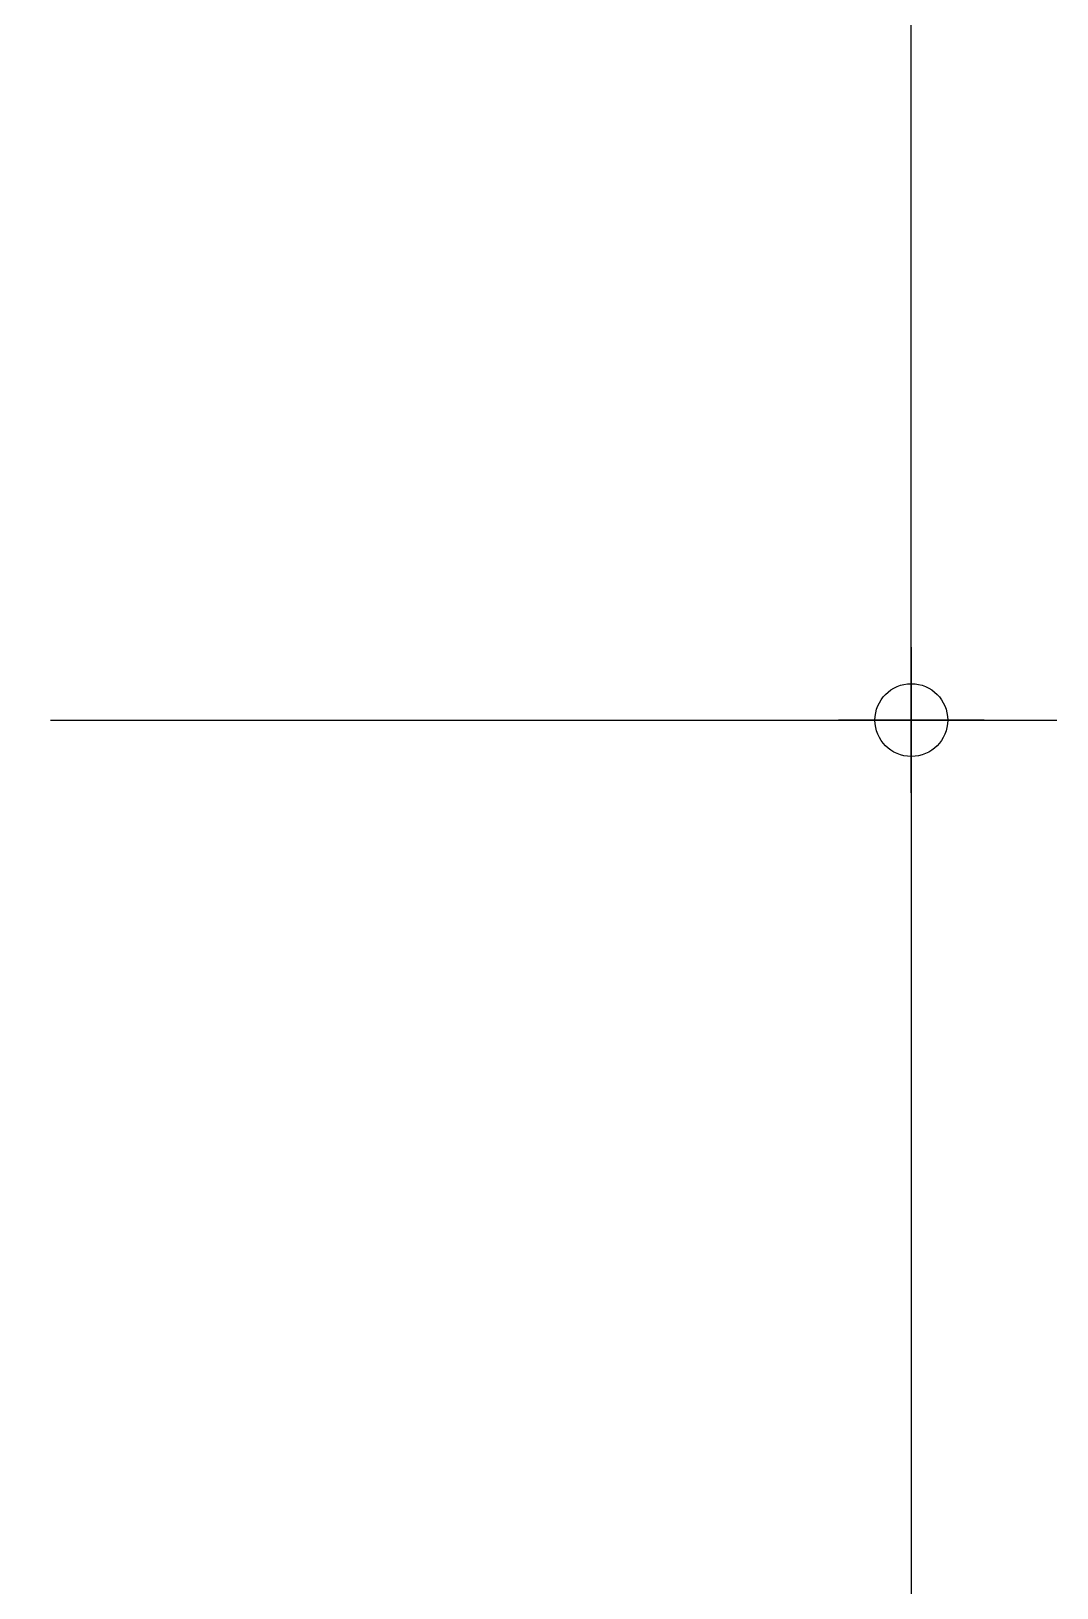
# Model space of a CAD drawing. Header units: inches. Extents: x 258415 to 640093, y 441672 to 945769.
# Drawn here: x 321120.4 to 321402.4, y 468518.9 to 468946.8 of the extents above; entities that cross this region are included whole.
import ezdxf

# ---------------------------------------------------------------- set-up
doc = ezdxf.new("R2010")
doc.units = ezdxf.units.IN
doc.header["$MEASUREMENT"] = 0
doc.layers.add('A-DIMESNION-1', color=7, linetype='Continuous')
doc.styles.get("Standard").update_dxf_attribs({"font": 'arial.ttf'})
doc.dimstyles.new('CQ Anno', dxfattribs={"dimscale": 40, "dimtxt": 2.2, "dimasz": 0.75, "dimexe": 1, "dimexo": 0.5, "dimgap": 0.5, "dimtad": 1, "dimrnd": 1, "dimdsep": 46, "dimtxsty": 'Standard', "dimblk": 'x-04-bw-gf-dim-50$0$DIM12', "dimcen": 0.0025, "dimdle": 0.5, "dimclrd": 8, "dimclre": 8, "dimclrt": 2, "dimazin": 2, "dimtfac": 1, "dimtix": 1, "dimtmove": 1, "dimatfit": 0, "dimfxl": 50, "dimtolj": 1, "dimtzin": 0, "dimlwd": -1, "dimarcsym": 1})

# ---------------------------------------------------------------- blocks, each defined once
blk = doc.blocks.new('x-04-bw-gf-dim-50$0$DIM12')
blk.add_line((0, -1), (0, 1))
at = {"color": 8}
blk.add_line((-1, 0), (1, 0), dxfattribs=at)
blk.add_circle((0, 0), 0.5)
blk = doc.blocks.new('*D311')
at = {"layer": 'A-DIMESNION-1', "color": 8, "lineweight": -2, "ltscale": 0.05, "transparency": 16777216}
for p, q in [((321078.22, 470337.81), (321402.35, 470337.81)), ((321125.73, 468757.44), (321402.35, 468757.44))]:
    blk.add_line(p, q, dxfattribs=at)
at = {"layer": 'A-DIMESNION-1', "color": 8, "ltscale": 0.05, "transparency": 16777216}
blk.add_line((321362.35, 468777.44), (321362.35, 470317.81), dxfattribs=at)
at = {"layer": 'Defpoints', "color": 0, "linetype": 'Continuous', "ltscale": 0.05, "transparency": 16777216}
for p in [(321058.22, 470337.81), (321362.35, 470337.81), (321105.73, 468757.44)]:
    blk.add_point(p, dxfattribs=at)
at = {"layer": 'A-DIMESNION-1', "color": 8, "linetype": 'Continuous', "ltscale": 0.05, "transparency": 16777216, "xscale": 20, "yscale": 20, "zscale": 20}
for p, rotation in [((321362.35, 470337.81), 90), ((321362.35, 468757.44), 270)]:
    blk.add_blockref('x-04-bw-gf-dim-50$0$DIM12', p, dxfattribs=dict(at, rotation=rotation))
at = {"layer": 'A-DIMESNION-1', "color": 2, "linetype": 'Continuous', "ltscale": 0.05, "transparency": 16777216, "insert": (321333.89, 469547.63), "char_height": 44, "attachment_point": 5, "rotation": 90}
blk.add_mtext('\\A1;1580', dxfattribs=at)
blk = doc.blocks.new('*D312')
at = {"layer": 'A-DIMESNION-1', "color": 8, "lineweight": -2, "ltscale": 0.05, "transparency": 16777216}
for p, q in [((321125.73, 468757.44), (321402.35, 468757.44)), ((320994.77, 467844.1), (321402.35, 467844.1))]:
    blk.add_line(p, q, dxfattribs=at)
at = {"layer": 'A-DIMESNION-1', "color": 8, "ltscale": 0.05, "transparency": 16777216}
blk.add_line((321362.35, 468737.44), (321362.35, 467864.1), dxfattribs=at)
at = {"layer": 'Defpoints', "color": 0, "linetype": 'Continuous', "ltscale": 0.05, "transparency": 16777216}
for p in [(321105.73, 468757.44), (320974.77, 467844.1, 0), (321362.35, 467844.1)]:
    blk.add_point(p, dxfattribs=at)
at = {"layer": 'A-DIMESNION-1', "color": 8, "linetype": 'Continuous', "ltscale": 0.05, "transparency": 16777216, "xscale": 20, "yscale": 20, "zscale": 20}
for p, rotation in [((321362.35, 468757.44), 90), ((321362.35, 467844.1), 270)]:
    blk.add_blockref('x-04-bw-gf-dim-50$0$DIM12', p, dxfattribs=dict(at, rotation=rotation))
at = {"layer": 'A-DIMESNION-1', "color": 2, "linetype": 'Continuous', "ltscale": 0.05, "transparency": 16777216, "insert": (321333.87, 468300.77), "char_height": 44, "attachment_point": 5, "rotation": 90}
blk.add_mtext('\\A1;913', dxfattribs=at)

msp = doc.modelspace()

# ---------------------------------------------------------------- dimensions: what is measured, and where the dimension line sits
at = {"layer": 'A-DIMESNION-1', "color": 64, "linetype": 'Continuous', "ltscale": 0.05}
for base, p1, p2, angle, picture, middle in [((321362.3528, 470337.8084), (321105.7305, 468757.4432), (321058.2203, 470337.8084), 270, '*D311', (321333.8876, 469547.6258)), ((321362.353, 467844.102), (321105.73, 468757.443), (320974.766, 467844.102, 0), 90, '*D312', (321333.873, 468300.773))]:
    dim = msp.add_linear_dim(base=base, p1=p1, p2=p2, angle=angle, dimstyle='CQ Anno', override={"dimscale": 0, "dimasz": 1, "dimexe": 2, "dimexo": 1, "dimgap": 0.3, "dimcen": 0.005}, dxfattribs=at)
    dim.commit()
    dim.dimension.update_dxf_attribs({"geometry": picture, "text_midpoint": middle})

doc.saveas('drawing.dxf')
